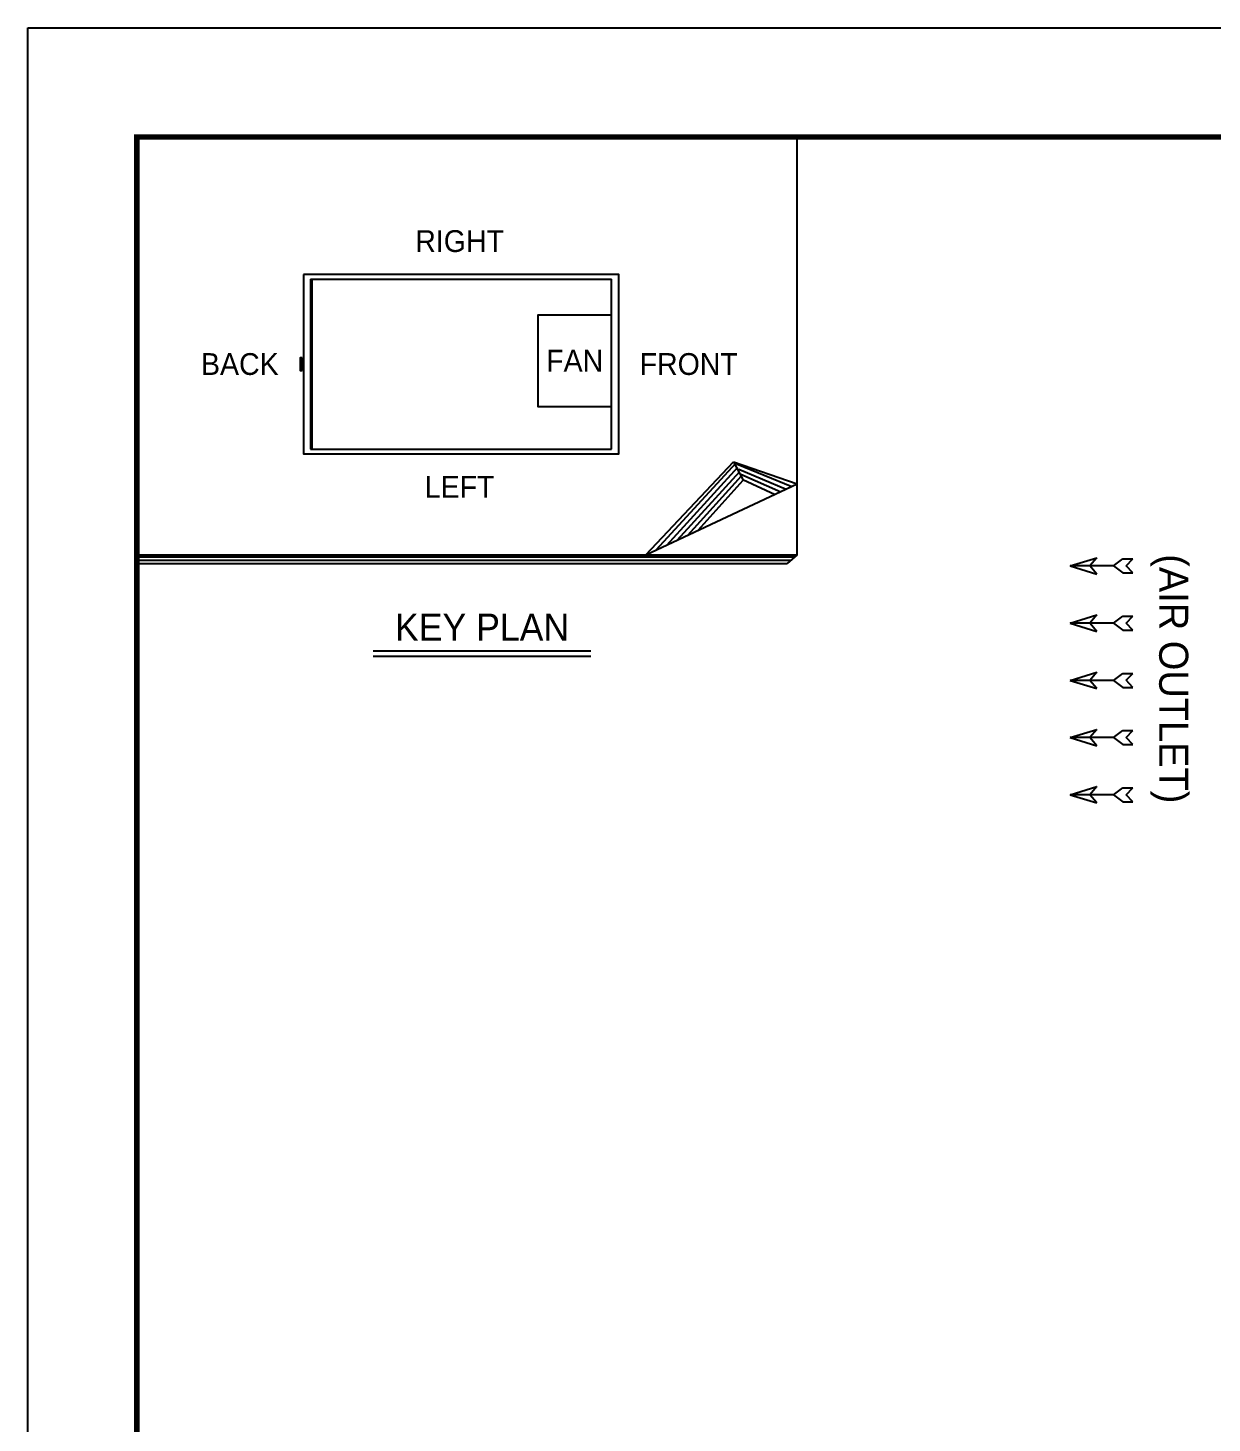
# Model space of a CAD drawing. Header units: millimetres. Extents: x -664091 to 30318, y -141645 to 21846.
# Drawn here: x 911 to 8522, y 12883 to 21846 of the extents above; entities that cross this region are included whole.
import ezdxf
from ezdxf.enums import TextEntityAlignment as Align

# ---------------------------------------------------------------- set-up
doc = ezdxf.new("R2010")
doc.units = ezdxf.units.MM
for name, color, linetype in [('냉각탑', 4, 'Continuous'), ('냉각탑_box', 1, 'Continuous'), ('냉각탑_dim', 1, 'Continuous'), ('냉각탑_form', 1, 'Continuous'), ('냉각탑_text', 3, 'Continuous')]:
    doc.layers.add(name, color=color, linetype=linetype)
doc.styles.add('돋움', font='Dotum.ttf')

# ---------------------------------------------------------------- blocks, each defined once
blk = doc.blocks.new('화살표 IN OUT')
at = {"layer": '냉각탑_dim'}
for p, q in [((-322.7, 43), (-383.9, 43)), ((-343.1, 0.5), (-383.9, 43)), ((-383.9, -43), (-343.1, 0.5)), ((-266.4, 0), (-322.7, 43)), ((-266.4, 0), (-322.7, -43)), ((-266.4, 0), (0, 0)), ((-163.5, 50), (-121.5, 0)), ((0, 0), (-163.5, 50)), ((-163.5, -50), (-121.5, 0)), ((0, 0), (-163.5, -50)), ((-322.7, -43), (-383.9, -43))]:
    blk.add_line(p, q, dxfattribs=at)

msp = doc.modelspace()

# ---------------------------------------------------------------- linework, layer by layer
at = {"layer": 'Defpoints'}
msp.add_lwpolyline([(910.8, 21846.1), (30318, 21846.1), (30318, 1051), (910.8, 1051)], close=True, dxfattribs=at)
at = {"layer": '냉각탑', "ltscale": 30}
for p, q in [((2727.7, 20232.9), (2727.7, 19140.5)), ((2727.7, 20232.9), (4662.5, 20232.9)), ((2736.9, 19140.5), (2736.9, 20232.9)), ((4662.5, 19140.5), (4662.5, 20232.9)), ((2727.7, 19140.5), (4662.5, 19140.5))]:
    msp.add_line(p, q, dxfattribs=at)
msp.add_lwpolyline([(2681.6, 20262.8), (2681.6, 19110.5), (4709.7, 19110.5), (4709.7, 20262.8)], close=True, dxfattribs=at)
for points in [[(4662.5, 20001.3), (4188.6, 20001.3), (4188.2, 19414.8), (4662.5, 19414.8)], [(2672.9, 19727.5), (2661.3, 19727.5), (2661.3, 19645.9), (2672.9, 19645.9)], [(2667.1, 19727.5), (2667.1, 19645.9)], [(2672.9, 19645.9), (2672.9, 19727.5)]]:
    msp.add_lwpolyline(points, dxfattribs=at)
at = {"layer": '냉각탑_box'}
for p, q in [((5855.9, 18460.8), (5855.9, 21145.9)), ((4881.6, 18460.8), (5447, 19058.4)), ((4949.2, 18492.3), (5463.5, 19051.5)), ((5016.8, 18523.9), (5474.8, 19023.6)), ((5447, 19058.4), (5855.9, 18916)), ((5447, 19058.4), (5508.5, 18939.6)), ((5465.8, 19045.8), (5820.3, 18899.3)), ((5479.4, 19012.1), (5784.7, 18882.7)), ((4881.6, 18460.8), (5855.9, 18916)), ((5084.4, 18555.5), (5486, 18995.6)), ((5151.9, 18587.1), (5497.2, 18967.6)), ((5219.5, 18618.6), (5508.5, 18939.6)), ((5492.9, 18978.4), (5749.2, 18866.1)), ((5506.4, 18944.6), (5713.6, 18849.5)), ((1611, 18460.8), (5855.9, 18460.8)), ((1611, 18449.1), (5841.7, 18449.1)), ((1611, 18427.6), (5815.8, 18427.6)), ((1611, 18406.1), (5789.8, 18406.1)), ((5855.9, 18460.8), (5789.8, 18406.1)), ((3130, 17844.3), (4530, 17844.3)), ((3130, 17809.3), (4530, 17809.3))]:
    msp.add_line(p, q, dxfattribs=at)
at = {"layer": '냉각탑_form', "const_width": 35}
msp.add_lwpolyline([(1611, 21145.9), (1611, 1751.2), (29617.9, 1751.2), (29617.9, 21145.9)], close=True, dxfattribs=at)

# ---------------------------------------------------------------- block references
at = {"layer": '냉각탑_dim', "xscale": -1.04999997375291, "yscale": 1.04999997374806, "zscale": 1.04999997375}
for p in [(7609.5, 18389.4), (7609.5, 18021.9), (7609.5, 17654.4), (7609.5, 17286.9), (7609.5, 16919.4)]:
    msp.add_blockref('화살표 IN OUT', p, dxfattribs=at)

# ---------------------------------------------------------------- texts
at = {"layer": '냉각탑_text', "style": '돋움'}
for s, height, p in [('RIGHT', 140, (3685.6, 20476.5)), ('BACK', 140, (2273, 19686.7)), ('FAN', 140, (4425.3, 19708.1)), ('FRONT', 140, (5158.3, 19686.7)), ('LEFT', 140, (3685.6, 18897.7)), ('KEY PLAN', 175, (3830, 17995.9))]:
    msp.add_text(s, height=height, dxfattribs=at).set_placement(p, align=Align.MIDDLE_CENTER)
msp.add_text('(AIR OUTLET)', height=186.667, rotation=270, dxfattribs=at).set_placement((8275.4, 17664.5), align=Align.MIDDLE_CENTER)

doc.saveas('drawing.dxf')
